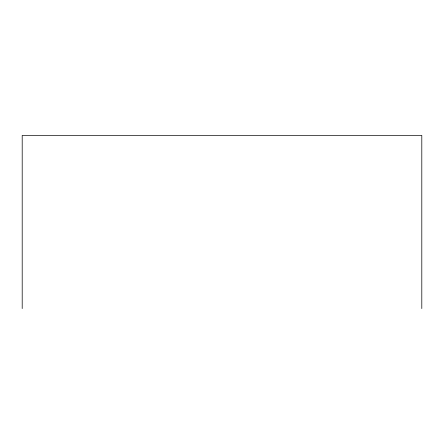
<?xml version="1.0" encoding="UTF-8"?>
<svg xmlns="http://www.w3.org/2000/svg" width="444" height="444" viewBox="0 0 444 444"><rect width="100%" height="100%" fill="white"/><g stroke="black" fill="none" stroke-linecap="round" stroke-linejoin="round"><path stroke-width="0.67" d="M421.8 308.58L421.8 135.42L22.2 135.42L22.2 308.58"/></g></svg>
